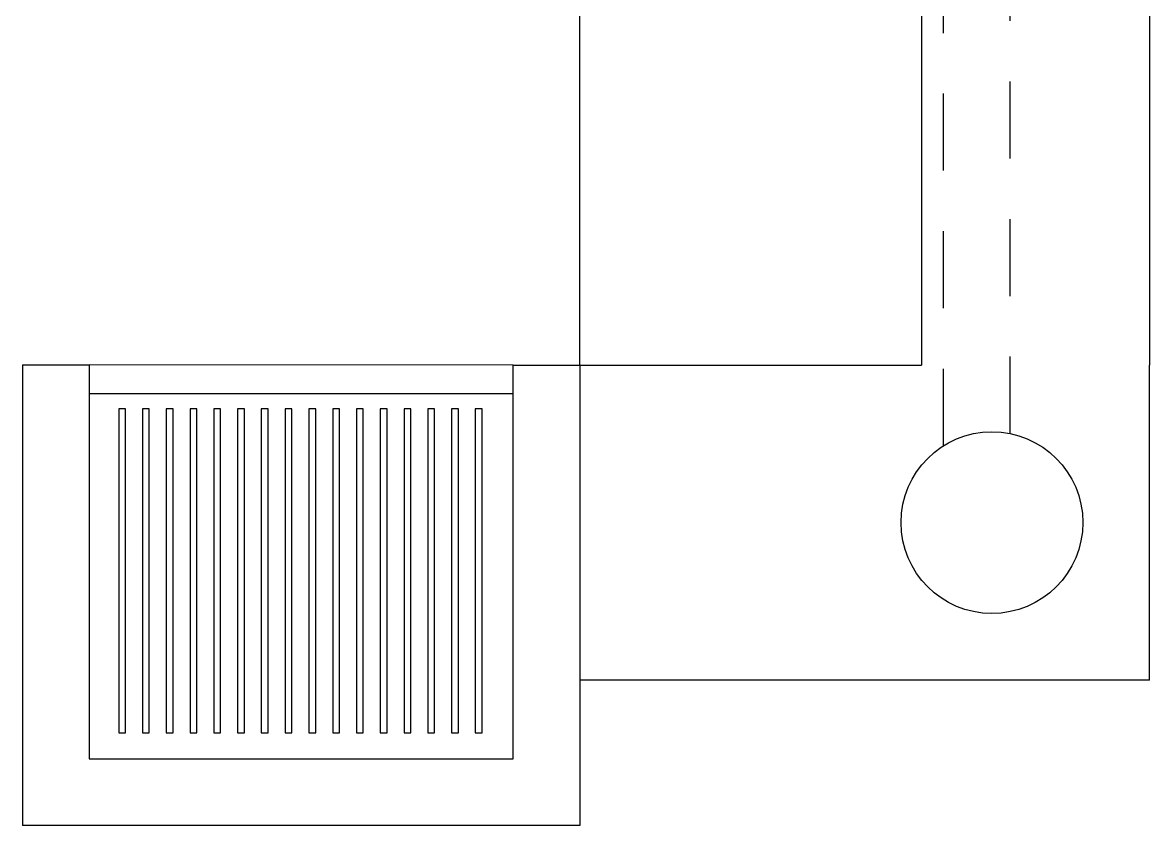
# Model space of a CAD drawing. Header units: millimetres. Extents: x 45003 to 46969, y 6653 to 6979.
# Drawn here: x 45028.116 to 45029.976, y 6709.33 to 6710.655 of the extents above; entities that cross this region are included whole.
import ezdxf

# ---------------------------------------------------------------- set-up
doc = ezdxf.new("R2010")
doc.units = ezdxf.units.MM
doc.linetypes.add('HIDDEN', pattern=[9.525, 6.35, -3.175])
for name, color, linetype in [('ARQ-ESTRUTURA', 6, 'Continuous'), ('ARQ-PENA-01', 1, 'Continuous'), ('ARQ-PENA-02', 2, 'Continuous'), ('ARQ-PENA-FINA-CINZA', 8, 'Continuous'), ('ARQ-PROJ-01', 1, 'HIDDEN')]:
    doc.layers.add(name, color=color, linetype=linetype)

msp = doc.modelspace()

# ---------------------------------------------------------------- linework, layer by layer
at = {"layer": 'ARQ-ESTRUTURA'}
msp.add_circle((45029.7165, 6709.8295), 0.15, dxfattribs=at)
at = {"layer": 'ARQ-PENA-01'}
msp.add_line((45029.0365, 6710.0895), (45029.0365, 6713.8695), dxfattribs=at)
at = {"layer": 'ARQ-PENA-02'}
for p, q in [((45029.6002, 6713.8695), (45029.6002, 6710.0895)), ((45029.9765, 6713.8695), (45029.9765, 6710.0895)), ((45028.1165, 6710.0898), (45028.1165, 6709.3298)), ((45028.1165, 6710.0898), (45028.2265, 6710.0898)), ((45028.2265, 6710.0898), (45028.2265, 6709.4397)), ((45028.9265, 6709.4398), (45028.9265, 6710.0895)), ((45028.9265, 6710.0895), (45029.6002, 6710.0895)), ((45028.9265, 6710.0895), (45029.0365, 6710.0895)), ((45029.0365, 6710.0895), (45029.0365, 6709.3298)), ((45029.9765, 6709.5695), (45029.9765, 6710.0895)), ((45029.9765, 6709.5695), (45029.0365, 6709.5697)), ((45028.2265, 6709.4397), (45028.9265, 6709.4397)), ((45029.0365, 6709.3298), (45028.1165, 6709.3298))]:
    msp.add_line(p, q, dxfattribs=at)
at = {"layer": 'ARQ-PENA-FINA-CINZA'}
for p, q in [((45028.9265, 6710.0895), (45028.2265, 6710.0898)), ((45028.9265, 6710.0419), (45028.2265, 6710.0419))]:
    msp.add_line(p, q, dxfattribs=at)
for points in [[(45028.2864, 6710.0173), (45028.2752, 6710.0173), (45028.2752, 6709.4828), (45028.2864, 6709.4828)], [(45028.3257, 6710.0173), (45028.3144, 6710.0173), (45028.3144, 6709.4828), (45028.3257, 6709.4828)], [(45028.3649, 6710.0173), (45028.3537, 6710.0173), (45028.3537, 6709.4828), (45028.3649, 6709.4828)], [(45028.4042, 6710.0173), (45028.3929, 6710.0173), (45028.3929, 6709.4828), (45028.4042, 6709.4828)], [(45028.4434, 6710.0173), (45028.4321, 6710.0173), (45028.4321, 6709.4828), (45028.4434, 6709.4828)], [(45028.4826, 6710.0173), (45028.4714, 6710.0173), (45028.4714, 6709.4828), (45028.4826, 6709.4828)], [(45028.5219, 6710.0173), (45028.5106, 6710.0173), (45028.5106, 6709.4828), (45028.5219, 6709.4828)], [(45028.5611, 6710.0173), (45028.5499, 6710.0173), (45028.5499, 6709.4828), (45028.5611, 6709.4828)], [(45028.6004, 6710.0173), (45028.5891, 6710.0173), (45028.5891, 6709.4828), (45028.6004, 6709.4828)], [(45028.6396, 6710.0173), (45028.6284, 6710.0173), (45028.6284, 6709.4828), (45028.6396, 6709.4828)], [(45028.6789, 6710.0173), (45028.6676, 6710.0173), (45028.6676, 6709.4828), (45028.6789, 6709.4828)], [(45028.7181, 6710.0173), (45028.7069, 6710.0173), (45028.7069, 6709.4828), (45028.7181, 6709.4828)], [(45028.7574, 6710.0173), (45028.7461, 6710.0173), (45028.7461, 6709.4828), (45028.7574, 6709.4828)], [(45028.7966, 6710.0173), (45028.7854, 6710.0173), (45028.7854, 6709.4828), (45028.7966, 6709.4828)], [(45028.8359, 6710.0173), (45028.8246, 6710.0173), (45028.8246, 6709.4828), (45028.8359, 6709.4828)], [(45028.8751, 6710.0173), (45028.8638, 6710.0173), (45028.8638, 6709.4828), (45028.8751, 6709.4828)]]:
    msp.add_lwpolyline(points, close=True, dxfattribs=at)
at = {"layer": 'ARQ-PROJ-01', "ltscale": 0.02}
for p, q in [((45029.6365, 6709.9564), (45029.6365, 6714.0026)), ((45029.7465, 6709.9764), (45029.7465, 6713.9825))]:
    msp.add_line(p, q, dxfattribs=at)

doc.saveas('drawing.dxf')
